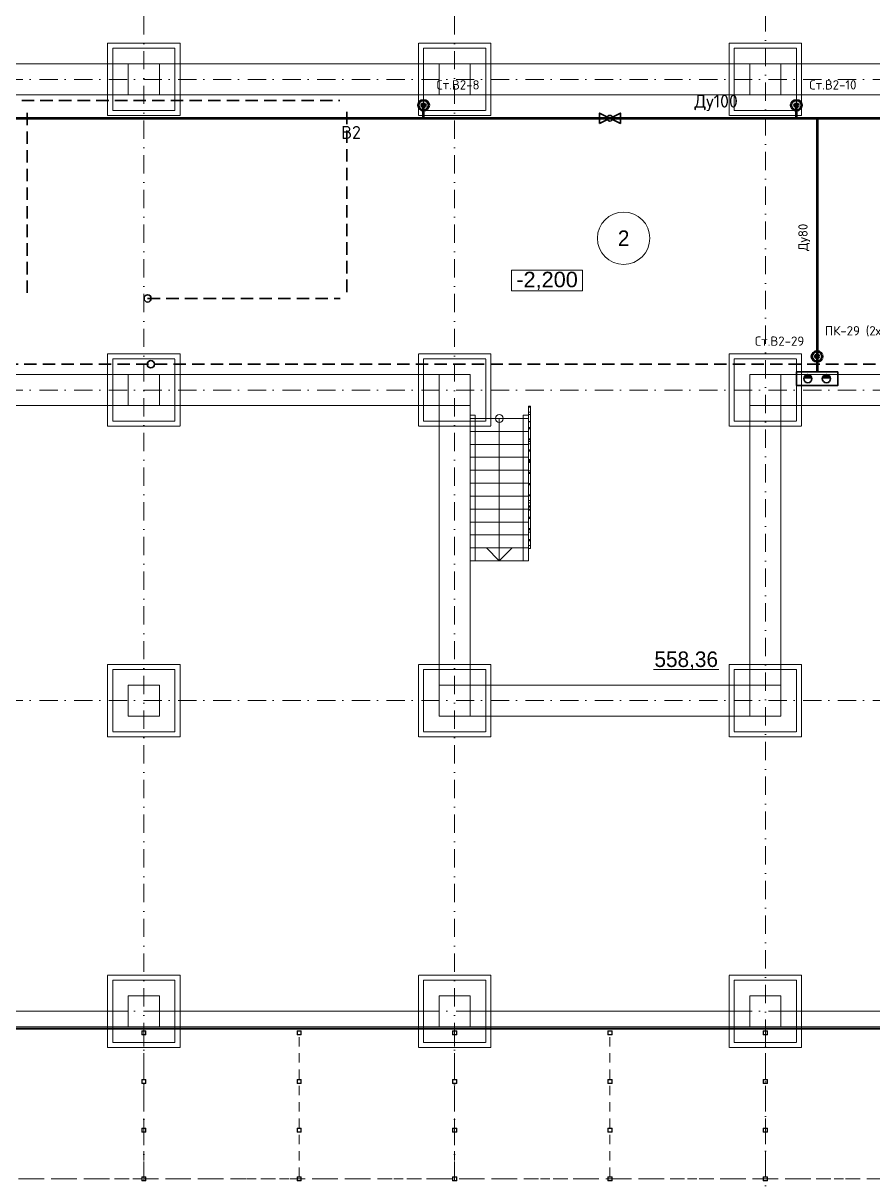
# Model space of a CAD drawing. Header units: millimetres. Extents: x 0 to 2118900, y -20000 to 84100.
# Drawn here: x 45670 to 62075, y 20725 to 43086 of the extents above; entities that cross this region are included whole.
import ezdxf
from ezdxf.enums import TextEntityAlignment as Align

# ---------------------------------------------------------------- set-up
doc = ezdxf.new("R2010")
doc.units = ezdxf.units.MM
for name, pattern in [('DASHED', [1.524, 1.27, -0.254]), ('Dot & Dashed', [670.277762, 352.777767, -176.388884, 0, -141.111112]), ('thk_line_type', [315, 180, -135]), ('ПТ_ШТРИХ', [6, 4, -2]), ('Штриховая (2)', [564.444447, 282.222223, -282.222223])]:
    doc.linetypes.add(name, pattern=pattern)
for name, color, linetype, lineweight in [('АР_подоснова', 8, 'Continuous', 13), ('ПТ_арматура', 7, 'Continuous', 30), ('ПТ_В2', 3, 'Continuous', 50), ('ПТ_ПК', 30, 'Continuous', 35), ('ПТ_смежные', 8, 'Continuous', 35), ('ПТ_текст', 7, 'Continuous', 18)]:
    doc.layers.add(name, color=color, linetype=linetype, lineweight=lineweight)
doc.styles.add('АР_текст_1', font='arial.ttf')
doc.styles.add('ПТ', font='isocpeur.ttf')

# ---------------------------------------------------------------- blocks, each defined once
blk = doc.blocks.new('Колонна SHS ГК 27')
at = {"color": 0, "linetype": 'Continuous', "lineweight": -2}
for p, q in [((40, 40), (-40, 40)), ((-40, 40), (-40, -40)), ((-33.7, -33.7), (-33.7, 33.7)), ((-33.7, 33.7), (33.7, 33.7)), ((33.7, 33.7), (33.7, -33.7)), ((40, -40), (40, 40)), ((-40, -40), (40, -40)), ((33.7, -33.7), (-33.7, -33.7))]:
    blk.add_line(p, q, dxfattribs=at)
blk = doc.blocks.new('Перекрытие_1', base_point=(-300, 11700))
at = {"color": 0, "linetype": 'Continuous', "lineweight": -2, "flags": 128}
blk.add_lwpolyline([(-300, 11700), (-300, 18300), (98300, 18300), (98300, 11700), (52300, 11700), (52300, 5700), (45700, 5700), (45700, 11700)], close=True, dxfattribs=at)
blk = doc.blocks.new('Перекрытие_23', base_point=(51300, 12700))
at = {"color": 0, "linetype": 'Dashed', "lineweight": -2, "flags": 128}
blk.add_lwpolyline([(51300, 12700), (52700, 12700), (52700, 11300), (51300, 11300)], close=True, dxfattribs=at)
blk = doc.blocks.new('Перекрытие_24', base_point=(51400, 12600))
at = {"color": 0, "linetype": 'Dashed', "lineweight": -2, "flags": 128}
blk.add_lwpolyline([(51400, 12600), (52600, 12600), (52600, 11400), (51400, 11400)], close=True, dxfattribs=at)
blk = doc.blocks.new('Перекрытие_25', base_point=(45300, 12700))
at = {"color": 0, "linetype": 'Dashed', "lineweight": -2, "flags": 128}
blk.add_lwpolyline([(45300, 12700), (46700, 12700), (46700, 11300), (45300, 11300)], close=True, dxfattribs=at)
blk = doc.blocks.new('Перекрытие_26', base_point=(45400, 12600))
at = {"color": 0, "linetype": 'Dashed', "lineweight": -2, "flags": 128}
blk.add_lwpolyline([(45400, 12600), (46600, 12600), (46600, 11400), (45400, 11400)], close=True, dxfattribs=at)
blk = doc.blocks.new('Перекрытие_27', base_point=(39300, 12700))
at = {"color": 0, "linetype": 'Dashed', "lineweight": -2, "flags": 128}
blk.add_lwpolyline([(39300, 12700), (40700, 12700), (40700, 11300), (39300, 11300)], close=True, dxfattribs=at)
blk = doc.blocks.new('Перекрытие_28', base_point=(39400, 12600))
at = {"color": 0, "linetype": 'Dashed', "lineweight": -2, "flags": 128}
blk.add_lwpolyline([(39400, 12600), (40600, 12600), (40600, 11400), (39400, 11400)], close=True, dxfattribs=at)
blk = doc.blocks.new('Перекрытие_59', base_point=(51300, 6700))
at = {"color": 0, "linetype": 'Dashed', "lineweight": -2, "flags": 128}
blk.add_lwpolyline([(51300, 6700), (52700, 6700), (52700, 5300), (51300, 5300)], close=True, dxfattribs=at)
blk = doc.blocks.new('Перекрытие_60', base_point=(51400, 6600))
at = {"color": 0, "linetype": 'Dashed', "lineweight": -2, "flags": 128}
blk.add_lwpolyline([(51400, 6600), (52600, 6600), (52600, 5400), (51400, 5400)], close=True, dxfattribs=at)
blk = doc.blocks.new('Перекрытие_61', base_point=(45300, 6700))
at = {"color": 0, "linetype": 'Dashed', "lineweight": -2, "flags": 128}
blk.add_lwpolyline([(45300, 6700), (46700, 6700), (46700, 5300), (45300, 5300)], close=True, dxfattribs=at)
blk = doc.blocks.new('Перекрытие_62', base_point=(45400, 6600))
at = {"color": 0, "linetype": 'Dashed', "lineweight": -2, "flags": 128}
blk.add_lwpolyline([(45400, 6600), (46600, 6600), (46600, 5400), (45400, 5400)], close=True, dxfattribs=at)
blk = doc.blocks.new('Перекрытие_63', base_point=(39300, 6700))
at = {"color": 0, "linetype": 'Dashed', "lineweight": -2, "flags": 128}
blk.add_lwpolyline([(39300, 6700), (40700, 6700), (40700, 5300), (39300, 5300)], close=True, dxfattribs=at)
blk = doc.blocks.new('Перекрытие_64', base_point=(39400, 6600))
at = {"color": 0, "linetype": 'Dashed', "lineweight": -2, "flags": 128}
blk.add_lwpolyline([(39400, 6600), (40600, 6600), (40600, 5400), (39400, 5400)], close=True, dxfattribs=at)
blk = doc.blocks.new('Перекрытие_95', base_point=(51300, 700))
at = {"color": 0, "linetype": 'Dashed', "lineweight": -2, "flags": 128}
blk.add_lwpolyline([(51300, 700), (52700, 700), (52700, -700), (51300, -700)], close=True, dxfattribs=at)
blk = doc.blocks.new('Перекрытие_96', base_point=(51400, 600))
at = {"color": 0, "linetype": 'Dashed', "lineweight": -2, "flags": 128}
blk.add_lwpolyline([(51400, 600), (52600, 600), (52600, -600), (51400, -600)], close=True, dxfattribs=at)
blk = doc.blocks.new('Перекрытие_97', base_point=(45300, 700))
at = {"color": 0, "linetype": 'Dashed', "lineweight": -2, "flags": 128}
blk.add_lwpolyline([(45300, 700), (46700, 700), (46700, -700), (45300, -700)], close=True, dxfattribs=at)
blk = doc.blocks.new('Перекрытие_98', base_point=(45400, 600))
at = {"color": 0, "linetype": 'Dashed', "lineweight": -2, "flags": 128}
blk.add_lwpolyline([(45400, 600), (46600, 600), (46600, -600), (45400, -600)], close=True, dxfattribs=at)
blk = doc.blocks.new('Перекрытие_99', base_point=(39300, 700))
at = {"color": 0, "linetype": 'Dashed', "lineweight": -2, "flags": 128}
blk.add_lwpolyline([(39300, 700), (40700, 700), (40700, -700), (39300, -700)], close=True, dxfattribs=at)
blk = doc.blocks.new('Перекрытие_100', base_point=(39400, 600))
at = {"color": 0, "linetype": 'Dashed', "lineweight": -2, "flags": 128}
blk.add_lwpolyline([(39400, 600), (40600, 600), (40600, -600), (39400, -600)], close=True, dxfattribs=at)
blk = doc.blocks.new('Перекрытие_131', base_point=(51300, 18700))
at = {"color": 0, "linetype": 'Dashed', "lineweight": -2, "flags": 128}
blk.add_lwpolyline([(51300, 18700), (52700, 18700), (52700, 17300), (51300, 17300)], close=True, dxfattribs=at)
blk = doc.blocks.new('Перекрытие_132', base_point=(51400, 18600))
at = {"color": 0, "linetype": 'Dashed', "lineweight": -2, "flags": 128}
blk.add_lwpolyline([(51400, 18600), (52600, 18600), (52600, 17400), (51400, 17400)], close=True, dxfattribs=at)
blk = doc.blocks.new('Перекрытие_133', base_point=(45300, 18700))
at = {"color": 0, "linetype": 'Dashed', "lineweight": -2, "flags": 128}
blk.add_lwpolyline([(45300, 18700), (46700, 18700), (46700, 17300), (45300, 17300)], close=True, dxfattribs=at)
blk = doc.blocks.new('Перекрытие_134', base_point=(45400, 18600))
at = {"color": 0, "linetype": 'Dashed', "lineweight": -2, "flags": 128}
blk.add_lwpolyline([(45400, 18600), (46600, 18600), (46600, 17400), (45400, 17400)], close=True, dxfattribs=at)
blk = doc.blocks.new('Перекрытие_135', base_point=(39300, 18700))
at = {"color": 0, "linetype": 'Dashed', "lineweight": -2, "flags": 128}
blk.add_lwpolyline([(39300, 18700), (40700, 18700), (40700, 17300), (39300, 17300)], close=True, dxfattribs=at)
blk = doc.blocks.new('Перекрытие_136', base_point=(39400, 18600))
at = {"color": 0, "linetype": 'Dashed', "lineweight": -2, "flags": 128}
blk.add_lwpolyline([(39400, 18600), (40600, 18600), (40600, 17400), (39400, 17400)], close=True, dxfattribs=at)
blk = doc.blocks.new('Перекрытие_291', base_point=(-300, 11700))
at = {"color": 0, "linetype": 'Continuous', "lineweight": -2, "flags": 128}
blk.add_lwpolyline([(-300, 11700), (-300, 18300), (98300, 18300), (98300, 11700), (52300, 11700), (52300, 5700), (45700, 5700), (45700, 11700)], close=True, dxfattribs=at)
blk = doc.blocks.new('Стена_1', base_point=(-225, -225))
at = {"color": 0, "linetype": 'Continuous', "lineweight": -2}
for p, q in [((-334, -336), (98335, -336)), ((-328, -334), (98329, -334))]:
    blk.add_line(p, q, dxfattribs=at)
at = {"color": 0, "linetype": 'Continuous', "lineweight": -2, "flags": 128}
for points in [[(-346, -346), (98346, -346)], [(98329, -328), (-328, -328)]]:
    blk.add_lwpolyline(points, dxfattribs=at)
blk = doc.blocks.new('Стена_5', base_point=(0, 12000))
at = {"color": 0, "linetype": 'Continuous', "lineweight": -2, "flags": 128}
for points in [[(39700, 12300), (34300, 12300)], [(45700, 12300), (40300, 12300)], [(34300, 11700), (39700, 11700)], [(40300, 11700), (45700, 11700)]]:
    blk.add_lwpolyline(points, dxfattribs=at)
blk = doc.blocks.new('Стена_6', base_point=(46000, 12000))
at = {"color": 0, "linetype": 'Continuous', "lineweight": -2, "flags": 128}
for points in [[(45700, 11700), (45700, 6300)], [(46300, 6300), (46300, 11700)]]:
    blk.add_lwpolyline(points, dxfattribs=at)
blk = doc.blocks.new('Стена_7', base_point=(46000, 6000))
at = {"color": 0, "linetype": 'Continuous', "lineweight": -2, "flags": 128}
for points in [[(51700, 6300), (46300, 6300)], [(46300, 5700), (51700, 5700)]]:
    blk.add_lwpolyline(points, dxfattribs=at)
blk = doc.blocks.new('Стена_8', base_point=(52000, 6000))
at = {"color": 0, "linetype": 'Continuous', "lineweight": -2, "flags": 128}
for points in [[(51700, 11700), (51700, 6300)], [(52300, 6300), (52300, 11700)]]:
    blk.add_lwpolyline(points, dxfattribs=at)
blk = doc.blocks.new('Стена_9', base_point=(52000, 12000))
at = {"color": 0, "linetype": 'Continuous', "lineweight": -2, "flags": 128}
for points in [[(57700, 12300), (52300, 12300)], [(52300, 11700), (57700, 11700)]]:
    blk.add_lwpolyline(points, dxfattribs=at)
blk = doc.blocks.new('Стена_11', base_point=(98000, 18000))
at = {"color": 0, "linetype": 'Continuous', "lineweight": -2, "flags": 128}
for points in [[(39700, 18300), (34300, 18300)], [(45700, 18300), (40300, 18300)], [(51700, 18300), (46300, 18300)], [(57700, 18300), (52300, 18300)], [(34300, 17700), (39700, 17700)], [(40300, 17700), (45700, 17700)], [(46300, 17700), (51700, 17700)], [(52300, 17700), (57700, 17700)]]:
    blk.add_lwpolyline(points, dxfattribs=at)
blk = doc.blocks.new('Стена_22', base_point=(-300, -300))
at = {"color": 0, "linetype": 'Continuous', "lineweight": -2, "flags": 128}
for points in [[(39700, 0), (34300, 0)], [(45700, 0), (40300, 0)], [(51700, 0), (46300, 0)], [(57700, 0), (52300, 0)], [(34300, -300), (39700, -300)], [(40300, -300), (45700, -300)], [(46300, -300), (51700, -300)], [(52300, -300), (57700, -300)]]:
    blk.add_lwpolyline(points, dxfattribs=at)
blk = doc.blocks.new('Колонна_11', base_point=(52000, 12000))
at = {"color": 0, "linetype": 'Continuous', "lineweight": -2, "flags": 128}
blk.add_lwpolyline([(51700, 12300), (51700, 11700), (52300, 11700), (52300, 12300)], close=True, dxfattribs=at)
blk = doc.blocks.new('Колонна_12', base_point=(46000, 12000))
at = {"color": 0, "linetype": 'Continuous', "lineweight": -2, "flags": 128}
blk.add_lwpolyline([(45700, 12300), (45700, 11700), (46300, 11700), (46300, 12300)], close=True, dxfattribs=at)
blk = doc.blocks.new('Колонна_13', base_point=(40000, 12000))
at = {"color": 0, "linetype": 'Continuous', "lineweight": -2, "flags": 128}
blk.add_lwpolyline([(39700, 12300), (39700, 11700), (40300, 11700), (40300, 12300)], close=True, dxfattribs=at)
blk = doc.blocks.new('Колонна_29', base_point=(52000, 6000))
at = {"color": 0, "linetype": 'Continuous', "lineweight": -2, "flags": 128}
blk.add_lwpolyline([(51700, 6300), (51700, 5700), (52300, 5700), (52300, 6300)], close=True, dxfattribs=at)
blk = doc.blocks.new('Колонна_30', base_point=(46000, 6000))
at = {"color": 0, "linetype": 'Continuous', "lineweight": -2, "flags": 128}
blk.add_lwpolyline([(45700, 6300), (45700, 5700), (46300, 5700), (46300, 6300)], close=True, dxfattribs=at)
blk = doc.blocks.new('Колонна_31', base_point=(40000, 6000))
at = {"color": 0, "linetype": 'Continuous', "lineweight": -2, "flags": 128}
blk.add_lwpolyline([(39700, 6300), (39700, 5700), (40300, 5700), (40300, 6300)], close=True, dxfattribs=at)
blk = doc.blocks.new('Колонна_47', base_point=(52000, 0))
at = {"color": 0, "linetype": 'Continuous', "lineweight": -2, "flags": 128}
blk.add_lwpolyline([(51700, 300), (51700, -300), (52300, -300), (52300, 300)], close=True, dxfattribs=at)
blk = doc.blocks.new('Колонна_48', base_point=(46000, 0))
at = {"color": 0, "linetype": 'Continuous', "lineweight": -2, "flags": 128}
blk.add_lwpolyline([(45700, 300), (45700, -300), (46300, -300), (46300, 300)], close=True, dxfattribs=at)
blk = doc.blocks.new('Колонна_49', base_point=(40000, 0))
at = {"color": 0, "linetype": 'Continuous', "lineweight": -2, "flags": 128}
blk.add_lwpolyline([(39700, 300), (39700, -300), (40300, -300), (40300, 300)], close=True, dxfattribs=at)
blk = doc.blocks.new('Колонна_65', base_point=(52000, 18000))
at = {"color": 0, "linetype": 'Continuous', "lineweight": -2, "flags": 128}
blk.add_lwpolyline([(51700, 18300), (51700, 17700), (52300, 17700), (52300, 18300)], close=True, dxfattribs=at)
blk = doc.blocks.new('Колонна_66', base_point=(46000, 18000))
at = {"color": 0, "linetype": 'Continuous', "lineweight": -2, "flags": 128}
blk.add_lwpolyline([(45700, 18300), (45700, 17700), (46300, 17700), (46300, 18300)], close=True, dxfattribs=at)
blk = doc.blocks.new('Колонна_67', base_point=(40000, 18000))
at = {"color": 0, "linetype": 'Continuous', "lineweight": -2, "flags": 128}
blk.add_lwpolyline([(39700, 18300), (39700, 17700), (40300, 17700), (40300, 18300)], close=True, dxfattribs=at)
blk = doc.blocks.new('Балка - Швеллер ПП 27_2')
at = {"color": 0, "linetype": 'Штриховая (2)', "lineweight": -2}
blk.add_line((0, 0), (90250, 0), dxfattribs=at)
blk = doc.blocks.new('Балка - Швеллер ПП 27_3')
at = {"color": 0, "linetype": 'thk_line_type', "lineweight": -2}
blk.add_line((0, 0), (2822, 0), dxfattribs=at)
blk = doc.blocks.new('Балка - Швеллер ПП 27_4')
at = {"color": 0, "linetype": 'thk_line_type', "lineweight": -2}
blk.add_line((0, 0), (90250, 0), dxfattribs=at)
blk = doc.blocks.new('ОГР-14')
at = {"color": 0, "linetype": 'Continuous', "lineweight": -2}
for p, q in [((0, 40), (20, 40)), ((0, 0), (0, 40)), ((0, 40), (0, 0)), ((0, 40), (2753, 40)), ((20, 0), (0, 0)), ((0, 0), (2753, 0)), ((20, 40), (437, 40)), ((20, 40), (20, 0)), ((20, 40), (654, 40)), ((20, 40), (20, 0)), ((20, 40), (870, 40)), ((20, 40), (20, 0)), ((20, 40), (1030, 40)), ((20, 40), (20, 0)), ((20, 40), (1030, 40)), ((20, 40), (20, 0)), ((20, 40), (1030, 40)), ((20, 40), (20, 0)), ((20, 0), (20, 40)), ((20, 0), (437, 0)), ((20, 0), (654, 0)), ((20, 0), (870, 0)), ((20, 0), (1030, 0)), ((20, 0), (1030, 0)), ((20, 0), (1030, 0)), ((118, 0), (118, 40)), ((118, 40), (163, 40)), ((163, 0), (118, 0)), ((163, 40), (163, 0)), ((163, 40), (1030, 40)), ((163, 0), (1030, 0)), ((296, 40), (296, 0)), ((303, 0), (303, 40)), ((414, 0), (414, 40)), ((428, 0), (428, 40)), ((431, 40), (431, 0)), ((437, 40), (437, 0)), ((630, 0), (630, 40)), ((645, 0), (645, 40)), ((648, 40), (648, 0)), ((654, 40), (654, 0)), ((686, 0), (686, 40)), ((686, 40), (731, 40)), ((731, 0), (686, 0)), ((731, 40), (731, 0)), ((731, 40), (1030, 40)), ((731, 0), (1030, 0)), ((847, 0), (847, 40)), ((861, 0), (861, 40)), ((864, 40), (864, 0)), ((870, 40), (870, 0)), ((1030, 0), (1030, 40)), ((1030, 0), (1030, 40)), ((1030, 0), (1030, 40)), ((1030, 40), (1050, 40)), ((1030, 0), (1030, 40)), ((1050, 0), (1030, 0)), ((1050, 40), (1050, 0)), ((1050, 40), (1087, 40)), ((1050, 40), (1303, 40)), ((1050, 40), (1519, 40)), ((1050, 40), (1736, 40)), ((1050, 40), (1952, 40)), ((1050, 0), (1087, 0)), ((1050, 0), (1303, 0)), ((1050, 0), (1519, 0)), ((1050, 0), (1736, 0)), ((1050, 0), (1952, 0)), ((1063, 0), (1063, 40)), ((1078, 0), (1078, 40)), ((1081, 40), (1081, 0)), ((1087, 40), (1087, 0)), ((1253, 0), (1253, 40)), ((1253, 40), (1299, 40)), ((1299, 0), (1253, 0)), ((1280, 0), (1280, 40)), ((1294, 0), (1294, 40)), ((1297, 40), (1297, 0)), ((1299, 40), (1299, 0)), ((1299, 40), (1990, 40)), ((1299, 0), (1990, 0)), ((1303, 40), (1303, 0)), ((1496, 0), (1496, 40)), ((1511, 0), (1511, 40)), ((1514, 40), (1514, 0)), ((1519, 40), (1519, 0)), ((1713, 0), (1713, 40)), ((1727, 0), (1727, 40)), ((1730, 40), (1730, 0)), ((1736, 40), (1736, 0)), ((1821, 0), (1821, 40)), ((1821, 40), (1866, 40)), ((1866, 0), (1821, 0)), ((1866, 40), (1866, 0)), ((1866, 40), (1990, 40)), ((1866, 0), (1990, 0)), ((1929, 0), (1929, 40)), ((1944, 0), (1944, 40)), ((1947, 40), (1947, 0)), ((1952, 40), (1952, 0)), ((1990, 40), (2010, 40)), ((1990, 0), (1990, 40)), ((2010, 0), (1990, 0)), ((2010, 40), (2010, 0)), ((2010, 40), (2169, 40)), ((2010, 40), (2385, 40)), ((2010, 0), (2169, 0)), ((2010, 0), (2385, 0)), ((2146, 0), (2146, 40)), ((2160, 0), (2160, 40)), ((2163, 40), (2163, 0)), ((2169, 40), (2169, 0)), ((2362, 0), (2362, 40)), ((2377, 0), (2377, 40)), ((2380, 40), (2388, 40)), ((2380, 40), (2380, 0)), ((2380, 0), (2388, 0)), ((2385, 40), (2385, 0)), ((2388, 0), (2388, 40)), ((2388, 40), (2434, 40)), ((2434, 0), (2388, 0)), ((2434, 40), (2434, 0)), ((2434, 40), (2602, 40)), ((2434, 0), (2602, 0)), ((2579, 0), (2579, 40)), ((2593, 0), (2593, 40)), ((2596, 40), (2696, 40)), ((2596, 40), (2596, 0)), ((2596, 0), (2696, 0)), ((2602, 40), (2602, 0)), ((2753, 40), (2696, 40)), ((2696, 40), (2696, 0)), ((2696, 0), (2753, 0)), ((2753, 0), (2753, 40))]:
    blk.add_line(p, q, dxfattribs=at)
blk = doc.blocks.new('Технический коридор_2_1', base_point=(36846, 14365))
at = {"color": 0, "linetype": 'Continuous', "lineweight": -2}
blk.add_line((49843, 6600), (51101, 6600), dxfattribs=at)
for start, end in [(0, 180), (180, 0)]:
    blk.add_arc((49264, 14932), 506, start, end, dxfattribs=at)
at = {"color": 0, "lineweight": -2, "style": 'АР_текст_1'}
for tag, p in [('DUMMY_112', (49264, 14932)), ('ROOM_AREA', (50472, 6800))]:
    blk.add_attdef(tag, text='', height=300, dxfattribs=at).set_placement(p, align=Align.MIDDLE_CENTER)
blk = doc.blocks.new('Лестница_1')
at = {"color": 0, "linetype": 'Continuous', "lineweight": -2}
for p, q in [((46300, 11517), (46300, 11450)), ((46400, 11517), (46300, 11517)), ((46300, 11450), (46300, 8700)), ((47425, 11450), (46300, 11450)), ((46300, 11450), (46300, 11200)), ((46400, 11450), (46400, 11517)), ((46400, 8700), (46400, 11450)), ((46863, 11450), (46863, 11200)), ((47325, 11517), (47325, 11450)), ((47425, 11517), (47325, 11517)), ((47325, 11450), (47325, 8700)), ((47425, 11450), (47425, 11517)), ((47425, 8700), (47425, 11450)), ((47425, 11200), (47425, 11450)), ((46300, 11200), (47425, 11200)), ((47425, 11200), (46300, 11200)), ((46300, 11200), (46300, 10950)), ((46863, 11200), (46863, 8950)), ((47425, 10950), (47425, 11200)), ((46300, 10950), (47425, 10950)), ((47425, 10950), (46300, 10950)), ((46300, 10950), (46300, 10700)), ((47425, 10700), (47425, 10950)), ((46300, 10700), (47425, 10700)), ((47425, 10700), (46300, 10700)), ((46300, 10700), (46300, 10450)), ((47425, 10450), (47425, 10700)), ((46300, 10450), (47425, 10450)), ((47425, 10450), (46300, 10450)), ((46300, 10450), (46300, 10200)), ((47425, 10200), (47425, 10450)), ((46300, 10200), (47425, 10200)), ((47425, 10200), (46300, 10200)), ((46300, 10200), (46300, 9950)), ((47425, 9950), (47425, 10200)), ((46300, 9950), (47425, 9950)), ((47425, 9950), (46300, 9950)), ((46300, 9950), (46300, 9700)), ((47425, 9700), (47425, 9950)), ((46300, 9700), (47425, 9700)), ((47425, 9700), (46300, 9700)), ((46300, 9700), (46300, 9450)), ((47425, 9450), (47425, 9700)), ((46300, 9450), (47425, 9450)), ((47425, 9450), (46300, 9450)), ((46300, 9450), (46300, 9200)), ((47425, 9200), (47425, 9450)), ((46300, 9200), (47425, 9200)), ((47425, 9200), (46300, 9200)), ((46300, 9200), (46300, 8950)), ((47425, 8950), (47425, 9200)), ((46300, 8950), (47425, 8950)), ((47425, 8950), (46300, 8950)), ((46300, 8950), (46300, 8700)), ((46863, 8700), (46613, 8950)), ((46863, 8950), (46863, 8700)), ((47113, 8950), (46863, 8700)), ((47425, 8700), (47425, 8950)), ((46300, 8700), (46400, 8700)), ((46300, 8700), (47425, 8700)), ((47325, 8700), (47425, 8700))]:
    blk.add_line(p, q, dxfattribs=at)
for start, end in [(0, 180), (180, 0)]:
    blk.add_arc((46863, 11450), 75, start, end, dxfattribs=at)
blk = doc.blocks.new('Стандартный Маркер Сетки_4')
at = {"color": 0, "linetype": 'Dot & Dashed', "lineweight": -2}
blk.add_line((0, 0), (55187, 0), dxfattribs=at)
at = {"color": 0, "lineweight": -2, "style": 'АР_текст_1'}
blk.add_attdef('AC_MarkerText_1', text='', height=300, rotation=90, dxfattribs=at).set_placement((55368, -69), align=Align.TOP_CENTER)
blk = doc.blocks.new('Стандартный Маркер Сетки_5')
at = {"color": 0, "linetype": 'Dot & Dashed', "lineweight": -2}
blk.add_line((0, 0), (55249, 0), dxfattribs=at)
at = {"color": 0, "lineweight": -2, "style": 'АР_текст_1'}
blk.add_attdef('AC_MarkerText_1', text='', height=300, rotation=90, dxfattribs=at).set_placement((55430, -69), align=Align.TOP_CENTER)
blk = doc.blocks.new('AR_B')
at = {"layer": 'АР_подоснова', "linetype": 'Dot & Dashed'}
for p, q in [((98000, 18000), (-4800, 18000)), ((98000, 12000), (-4800, 12000)), ((98000, 6000), (-4800, 6000)), ((98000, 0), (-4800, 0))]:
    blk.add_line(p, q, dxfattribs=at)
at = {"layer": 'АР_подоснова', "linetype": 'Continuous', "flags": 128}
for points in [[(51700, 12300), (97700, 12300), (97700, 17700), (300, 17700), (300, 12300), (46300, 12300), (46300, 6300), (51700, 6300)], [(47100, 14318), (48470, 14318), (48470, 13918), (47100, 13918)]]:
    blk.add_lwpolyline(points, close=True, dxfattribs=at)
at = {"layer": 'АР_подоснова', "linetype": 'Continuous', "zscale": 1000, "rotation": 270}
for name, p in [('Стандартный Маркер Сетки_5', (52000, 40062)), ('Стандартный Маркер Сетки_4', (40000, 40000)), ('Стандартный Маркер Сетки_4', (46000, 40000))]:
    blk.add_blockref(name, p, dxfattribs=at)
at = {"layer": 'АР_подоснова', "linetype": 'Dashed'}
for name, p in [('Перекрытие_135', (39300, 18700)), ('Перекрытие_136', (39400, 18600)), ('Перекрытие_133', (45300, 18700)), ('Перекрытие_134', (45400, 18600)), ('Перекрытие_131', (51300, 18700)), ('Перекрытие_132', (51400, 18600)), ('Перекрытие_27', (39300, 12700)), ('Перекрытие_28', (39400, 12600)), ('Перекрытие_25', (45300, 12700)), ('Перекрытие_26', (45400, 12600)), ('Перекрытие_23', (51300, 12700)), ('Перекрытие_24', (51400, 12600)), ('Перекрытие_63', (39300, 6700)), ('Перекрытие_64', (39400, 6600)), ('Перекрытие_61', (45300, 6700)), ('Перекрытие_62', (45400, 6600)), ('Перекрытие_59', (51300, 6700)), ('Перекрытие_60', (51400, 6600)), ('Перекрытие_99', (39300, 700)), ('Перекрытие_97', (45300, 700)), ('Перекрытие_95', (51300, 700)), ('Перекрытие_100', (39400, 600)), ('Перекрытие_98', (45400, 600)), ('Перекрытие_96', (51400, 600))]:
    blk.add_blockref(name, p, dxfattribs=at)
at = {"layer": 'АР_подоснова', "linetype": 'Continuous'}
for name, p in [('Перекрытие_1', (-300, 11700)), ('Перекрытие_291', (-300, 11700)), ('Лестница_1', (0, 0))]:
    blk.add_blockref(name, p, dxfattribs=at)
at = {"layer": 'АР_подоснова'}
for name, p in [('Стена_11', (98000, 18000)), ('Колонна_67', (40000, 18000)), ('Колонна_66', (46000, 18000)), ('Колонна_65', (52000, 18000)), ('Стена_5', (0, 12000)), ('Колонна_13', (40000, 12000)), ('Колонна_12', (46000, 12000)), ('Колонна_11', (52000, 12000)), ('Стена_9', (52000, 12000)), ('Стена_6', (46000, 12000)), ('Стена_8', (52000, 6000)), ('Колонна_31', (40000, 6000)), ('Колонна_30', (46000, 6000)), ('Стена_7', (46000, 6000)), ('Колонна_29', (52000, 6000)), ('Колонна_49', (40000, 0)), ('Колонна_48', (46000, 0)), ('Колонна_47', (52000, 0)), ('Стена_22', (-300, -300)), ('Стена_1', (-225, -225))]:
    blk.add_blockref(name, p, dxfattribs=at)
at = {"layer": 'АР_подоснова', "linetype": 'Continuous'}
ref = blk.add_blockref('Технический коридор_2_1', (36846, 14365), dxfattribs=at)
ref.add_attrib('ROOM_AREA', '558,36', dxfattribs={"layer": '0', "color": 0, "lineweight": 9, "height": 300}).set_placement((50472, 6800), align=Align.MIDDLE_CENTER)
ref.add_attrib('DUMMY_112', '2', dxfattribs={"layer": '0', "color": 0, "lineweight": 9, "height": 300}).set_placement((49264, 14932), align=Align.MIDDLE_CENTER)
at = {"layer": 'АР_подоснова', "linetype": 'Continuous', "xscale": -1, "zscale": 1000}
for name, p, rotation in [('ОГР-14', (47465, 11690), 90), ('Колонна SHS ГК 27', (40000, -415), 89.99999999999999), ('Балка - Швеллер ПП 27_3', (40000, -3197), 270), ('Колонна SHS ГК 27', (43000, -415), 89.99999999999999), ('Балка - Швеллер ПП 27_3', (43000, -3197), 270), ('Колонна SHS ГК 27', (46000, -415), 89.99999999999999), ('Балка - Швеллер ПП 27_3', (46000, -3197), 270), ('Колонна SHS ГК 27', (49000, -415), 89.99999999999999), ('Балка - Швеллер ПП 27_3', (49000, -3197), 270), ('Колонна SHS ГК 27', (52000, -415), 89.99999999999999), ('Балка - Швеллер ПП 27_3', (52000, -3197), 270), ('Колонна SHS ГК 27', (40000, -1355), 89.99999999999999), ('Колонна SHS ГК 27', (43000, -1355), 89.99999999999999), ('Колонна SHS ГК 27', (46000, -1355), 89.99999999999999), ('Колонна SHS ГК 27', (49000, -1355), 89.99999999999999), ('Колонна SHS ГК 27', (52000, -1355), 89.99999999999999), ('Колонна SHS ГК 27', (40000, -2295), 89.99999999999999), ('Колонна SHS ГК 27', (43000, -2295), 89.99999999999999), ('Колонна SHS ГК 27', (46000, -2295), 89.99999999999999), ('Колонна SHS ГК 27', (49000, -2295), 89.99999999999999), ('Колонна SHS ГК 27', (52000, -2295), 89.99999999999999), ('Колонна SHS ГК 27', (40000, -3235), 89.99999999999999), ('Колонна SHS ГК 27', (43000, -3235), 89.99999999999999), ('Колонна SHS ГК 27', (46000, -3235), 89.99999999999999), ('Колонна SHS ГК 27', (49000, -3235), 89.99999999999999), ('Колонна SHS ГК 27', (52000, -3235), 89.99999999999999)]:
    blk.add_blockref(name, p, dxfattribs=dict(at, rotation=rotation))
at = {"layer": 'АР_подоснова', "linetype": 'Continuous', "zscale": 1000}
for name, p in [('Балка - Швеллер ПП 27_4', (3875, -3235)), ('Балка - Швеллер ПП 27_2', (3875, -3237))]:
    blk.add_blockref(name, p, dxfattribs=at)
at = {"layer": 'АР_подоснова', "linetype": 'Continuous', "insert": (47785, 14285), "char_height": 300, "attachment_point": 2, "style": 'АР_текст_1'}
blk.add_mtext('\\A1;{\\pqc;\\fArial|b0|i0|c204|p0;\\W1.000000;-2,200}', dxfattribs=at)
blk = doc.blocks.new('RISER')
for radius in [1, 0.35]:
    blk.add_circle((0, 0), radius)
blk = doc.blocks.new('PK2')
h = blk.add_hatch(color=7)
h.dxf.hatch_style = 1
h.paths.add_polyline_path([(-2.6, 1.3, 1), (-1, 1.3)])
h = blk.add_hatch(color=7)
h.dxf.hatch_style = 1
h.paths.add_polyline_path([(1, 1.3, 1), (2.6, 1.3)])
blk.add_lwpolyline([(-4, 0), (4, 0), (4, 2.6), (-4, 2.6)], close=True)
for centre in [(-1.8, 1.3), (1.8, 1.3)]:
    blk.add_circle(centre, 0.8)
blk = doc.blocks.new('V_BFLY')
blk.add_lwpolyline([(-2, -1), (-2, 1), (2, -1), (2, 1)], close=True)
blk.add_circle((0, 0), 0.55)

msp = doc.modelspace()

# ---------------------------------------------------------------- linework, layer by layer
at = {"layer": 'ПТ_В2'}
for p, q in [((53400, 41250), (53400, 41500)), ((60600, 41250), (60600, 41500)), ((43500, 41250), (53400, 41250)), ((53400, 41250), (57000, 41250)), ((57000, 41250), (60600, 41250)), ((60600, 41250), (61000, 41250)), ((61000, 41250), (61000, 36650)), ((61000, 41250), (72600, 41250)), ((61000, 36650), (61000, 36350))]:
    msp.add_line(p, q, dxfattribs=at)
at = {"layer": 'ПТ_смежные', "linetype": 'ПТ_ШТРИХ', "lineweight": 30, "ltscale": 60}
for p, q in [((5321, 41590), (51787, 41590)), ((45750, 37874), (45750, 41449)), ((51920, 37893), (51920, 41459)), ((48073, 37770), (51790, 37770)), ((8610, 36500), (103337, 36500))]:
    msp.add_line(p, q, dxfattribs=at)
at = {"layer": 'ПТ_смежные', "lineweight": 30}
for centre in [(48073, 37770), (48134, 36497)]:
    msp.add_circle(centre, 70, dxfattribs=at)

# ---------------------------------------------------------------- block references
at = {"layer": 'АР_подоснова'}
msp.add_blockref('AR_B', (8000, 24000), dxfattribs=at)
at = {"layer": 'ПТ_арматура', "xscale": 100, "yscale": 100}
msp.add_blockref('V_BFLY', (57000, 41250), dxfattribs=at)
at = {"layer": 'ПТ_В2', "xscale": 100, "yscale": 100}
for p in [(53400, 41500), (60600, 41500), (61000, 36650)]:
    msp.add_blockref('RISER', p, dxfattribs=at)
at = {"layer": 'ПТ_ПК', "xscale": 100, "yscale": 100, "rotation": 180}
msp.add_blockref('PK2', (61000, 36350), dxfattribs=at)

# ---------------------------------------------------------------- texts
at = {"layer": 'ПТ_текст', "style": 'ПТ'}
for s, p in [('Ст.В2-8', (53650, 41750)), ('Ст.В2-10', (60850, 41750)), ('ПК-29 (2хДу65, 2хШПК-310)', (61150, 37000))]:
    msp.add_text(s, height=180, dxfattribs=at).set_placement(p, align=Align.BOTTOM_LEFT)
msp.add_text('Ду100', height=250, dxfattribs=at).set_placement((59050, 41380), align=Align.BOTTOM_CENTER)
msp.add_text('В2', height=250, dxfattribs=at).set_placement((52000, 41100), align=Align.TOP_CENTER)
msp.add_text('Ду80', height=180, rotation=90, dxfattribs=at).set_placement((60870, 38950), align=Align.BOTTOM_CENTER)
msp.add_text('Ст.В2-29', height=180, dxfattribs=at).set_placement((60750, 36800), align=Align.BOTTOM_RIGHT)

doc.saveas('drawing.dxf')
